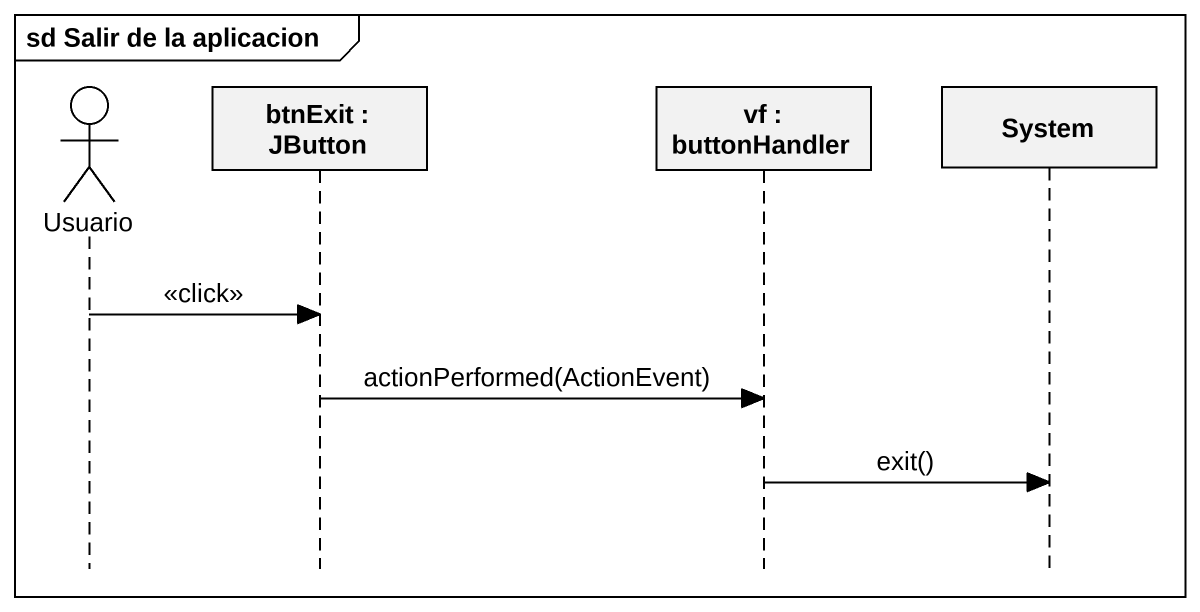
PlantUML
@startuml
mainframe sd Salir de la aplicacion
hide footbox
actor Usuario
participant "btnExit : JButton" as btnExit
participant "vf : buttonHandler" as vf
participant System

Usuario -> btnExit : <<click>>
btnExit -> vf : actionPerformed(ActionEvent)
vf -> System : exit()
@enduml
